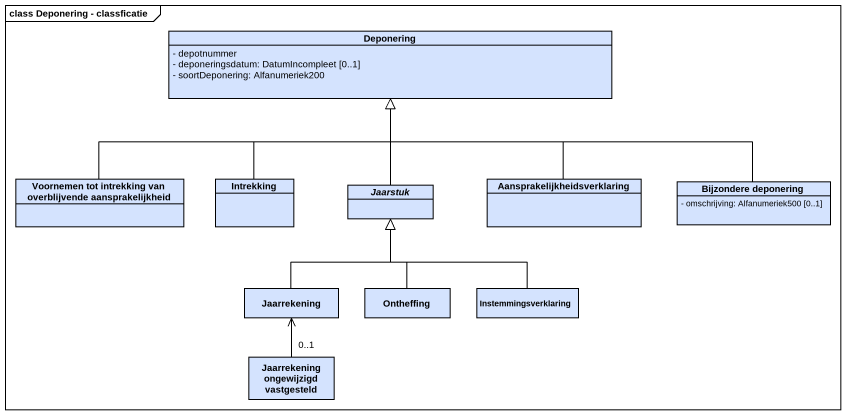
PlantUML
@startuml
mainframe class Deponering - classficatie
hide circle
hide empty members
skinparam classAttributeIconSize 0
class Deponering #D4E3FE {
  - depotnummer
  - deponeringsdatum: DatumIncompleet [0..1]
  - soortDeponering: Alfanumeriek200
}
class "Voornemen tot intrekking van overblijvende aansprakelijkheid" as Voornemen_tot_intrekking #D4E3FE
class Intrekking #D4E3FE
abstract class Jaarstuk #D4E3FE
class Aansprakelijkheidsverklaring #D4E3FE
class "Bijzondere deponering" as Bijzondere_deponering #D4E3FE {
  - omschrijving: Alfanumeriek500 [0..1]
}
class Jaarrekening #D4E3FE
class Ontheffing #D4E3FE
class Instemmingsverklaring #D4E3FE
class "Jaarrekening ongewijzigd vastgesteld" as Jaarrekening_ongewijzigd #D4E3FE
Voornemen_tot_intrekking -right-|> Deponering
Intrekking -up-|> Deponering
Jaarstuk -up-|> Deponering
Aansprakelijkheidsverklaring -up-|> Deponering
Bijzondere_deponering -left-|> Deponering
Jaarrekening -up-|> Jaarstuk
Ontheffing -up-|> Jaarstuk
Instemmingsverklaring -up-|> Jaarstuk
Jaarrekening_ongewijzigd "0..1" -up-> Jaarrekening
@enduml
